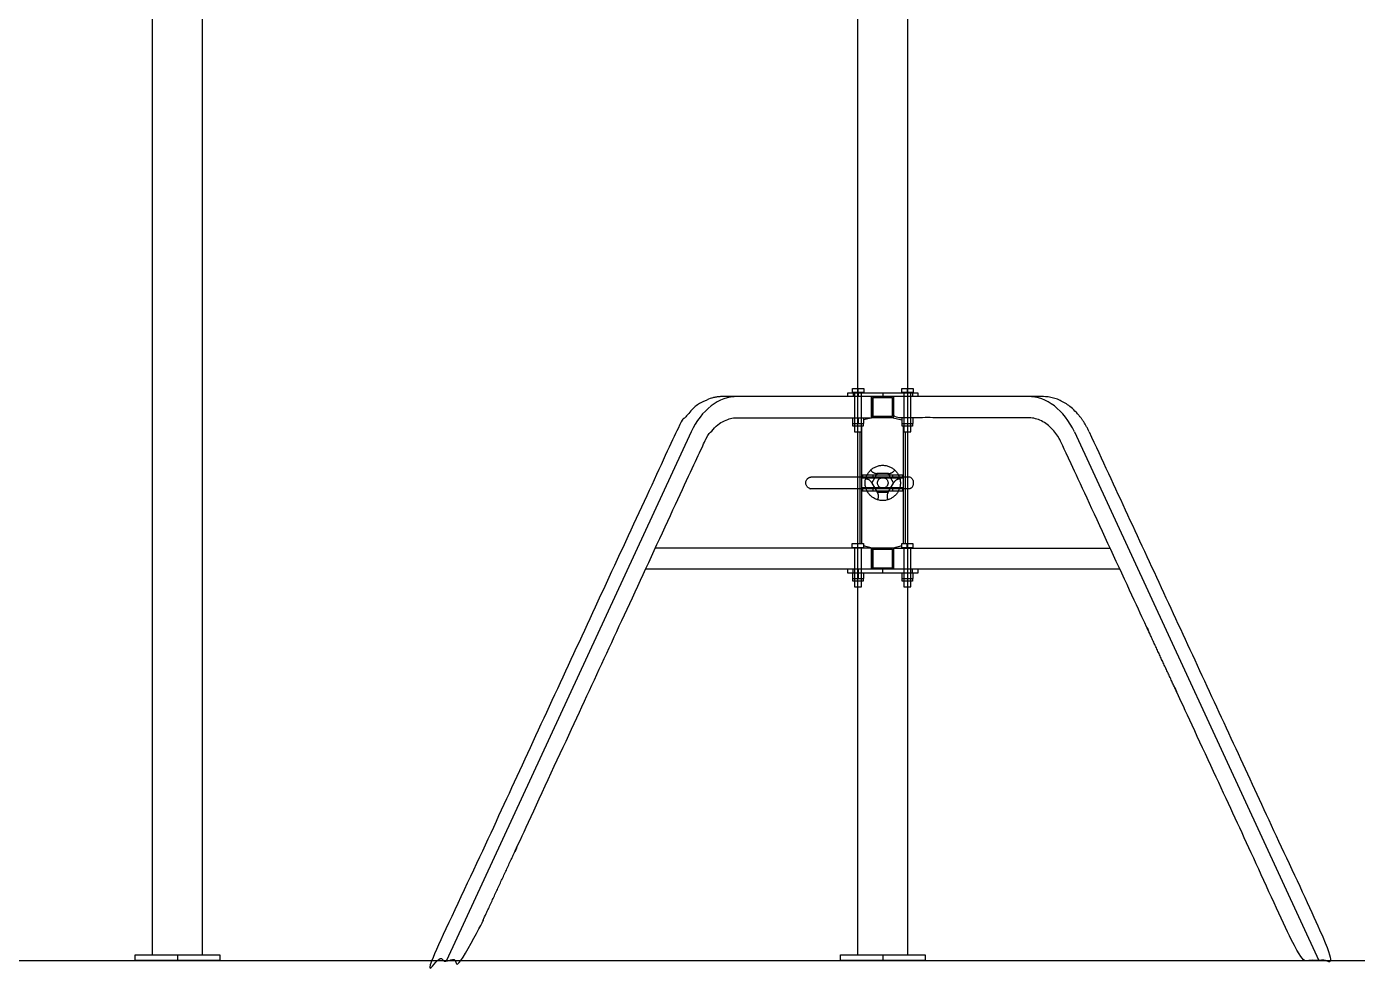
# Model space of a CAD drawing. Header units: millimetres. Extents: x 1924 to 471109, y -30014 to 109986.
# Drawn here: x 422631 to 424518, y 28612 to 29958 of the extents above; entities that cross this region are included whole.
import ezdxf

# ---------------------------------------------------------------- set-up
doc = ezdxf.new("R2010")
doc.units = ezdxf.units.MM
doc.header["$LTSCALE"] = 100
doc.linetypes.add('104', pattern=[4, 2, -2])
doc.layers.add('PERI_HELPLINE', color=140, linetype='Continuous', plot=False)
doc.layers.add('PERI_HIDDEN', color=30, linetype='104', plot=False)
doc.layers.add('podlazi', color=40, linetype='Continuous', lineweight=30, plot=False)
doc.styles.add('PERI-txt-arial', font='arial.ttf')

msp = doc.modelspace()

# ---------------------------------------------------------------- linework, layer by layer
at = {"color": 0, "linetype": 'ByBlock'}
for p, q in [((423802.6, 29438.712), (423802.6, 29438.112)), ((423802.915, 29438.112), (423802.915, 29433.112)), ((423809.915, 29438.712), (423809.915, 29444.512)), ((423809.915, 29438.112), (423809.915, 29433.112)), ((423817.23, 29438.712), (423817.23, 29438.112)), ((423844.915, 29438.112), (423844.915, 29433.112)), ((423872.6, 29438.712), (423872.6, 29438.112)), ((423879.915, 29438.712), (423879.915, 29444.512)), ((423879.915, 29438.112), (423879.915, 29433.112)), ((423886.915, 29438.112), (423886.915, 29433.112)), ((423887.23, 29438.712), (423887.23, 29438.112)), ((423809.915, 29403.112), (423809.915, 29395.072)), ((423829.915, 29403.112), (423817.915, 29399.896)), ((423859.915, 29403.112), (423871.915, 29399.896)), ((423879.915, 29403.112), (423879.915, 29395.072)), ((423573.239, 29383.022), (423226.305, 28633.112)), ((424116.59, 29383.022), (424463.524, 28633.112)), ((423802.463, 29218.712), (423802.463, 29218.112)), ((423809.778, 29218.712), (423809.778, 29224.512)), ((423817.093, 29218.712), (423817.093, 29218.112)), ((423829.915, 29218.112), (423829.915, 29188.112)), ((423859.915, 29218.112), (423859.915, 29188.112)), ((423872.463, 29218.712), (423872.463, 29218.112)), ((423879.778, 29218.712), (423879.778, 29224.512)), ((423887.093, 29218.712), (423887.093, 29218.112)), ((424181.28, 29188.112), (423508.55, 29188.112)), ((423802.915, 29183.112), (423802.915, 29188.112)), ((423809.915, 29188.112), (423809.915, 29175.072)), ((423844.915, 29183.112), (423844.915, 29188.112)), ((423879.915, 29188.112), (423879.915, 29175.072)), ((423886.915, 29183.112), (423886.915, 29188.112))]:
    msp.add_line(p, q, dxfattribs=at)
for points in [[(422809.415, 28641.112), (422809.415, 30335.362), (422809.37, 30350.362), (422809.37, 30459.112)], [(422880.415, 28641.112), (422880.415, 30335.362), (422880.46, 30350.362), (422880.46, 30459.112)], [(423809.415, 28641.112), (423809.415, 30335.362), (423809.37, 30350.362), (423809.37, 30459.112)], [(423880.415, 28641.112), (423880.415, 30335.362), (423880.46, 30350.362), (423880.46, 30459.112)], [(423894.915, 29433.112), (423894.915, 29438.112), (423794.915, 29438.112), (423794.915, 29433.112)], [(423804.915, 29438.112), (423804.915, 29391.212), (423804.915, 29383.112), (423814.915, 29383.112), (423814.915, 29391.212), (423814.915, 29438.112)], [(423874.915, 29438.112), (423874.915, 29391.212), (423874.915, 29383.112), (423884.915, 29383.112), (423884.915, 29391.212), (423884.915, 29438.112)], [(423859.915, 29433.112), (423859.915, 29403.112), (423829.915, 29403.112), (423829.915, 29433.112)], [(423801.915, 29403.112), (423801.915, 29395.072), (423817.915, 29395.072), (423817.915, 29403.112)], [(423871.915, 29403.112), (423871.915, 29395.072), (423887.915, 29395.072), (423887.915, 29403.112)], [(423817.23, 29395.072), (423817.23, 29391.212), (423802.6, 29391.212), (423802.6, 29395.072)], [(423887.23, 29395.072), (423887.23, 29391.212), (423872.6, 29391.212), (423872.6, 29395.072)], [(423829.127, 29188.112), (423829.127, 29218.112), (423522.429, 29218.112)], [(423804.778, 29218.112), (423804.778, 29171.212), (423804.778, 29163.112), (423814.778, 29163.112), (423814.778, 29171.212), (423814.778, 29218.112)], [(423871.778, 29221.29), (423859.915, 29218.112), (423829.915, 29218.112), (423817.778, 29221.364)], [(423860.702, 29188.112), (423860.702, 29218.112), (424167.401, 29218.112)], [(423874.778, 29218.112), (423874.778, 29171.212), (423874.778, 29163.112), (423884.778, 29163.112), (423884.778, 29171.212), (423884.778, 29218.112)], [(423794.915, 29188.112), (423794.915, 29183.112), (423894.915, 29183.112), (423894.915, 29188.112)], [(423801.915, 29183.112), (423801.915, 29175.072), (423817.915, 29175.072), (423817.915, 29183.112)], [(423817.23, 29175.072), (423817.23, 29171.212), (423802.6, 29171.212), (423802.6, 29175.072)], [(423871.915, 29183.112), (423871.915, 29175.072), (423887.915, 29175.072), (423887.915, 29183.112)], [(423887.23, 29175.072), (423887.23, 29171.212), (423872.6, 29171.212), (423872.6, 29175.072)]]:
    msp.add_lwpolyline(points, dxfattribs=at)
for points in [[(423801.915, 29444.512), (423817.915, 29444.512), (423817.915, 29438.712), (423801.915, 29438.712)], [(423871.915, 29444.512), (423887.915, 29444.512), (423887.915, 29438.712), (423871.915, 29438.712)], [(423858.415, 29431.612), (423858.415, 29404.612), (423831.415, 29404.612), (423831.415, 29431.612)], [(423816.415, 29303.612), (423816.415, 29302.112), (423816.415, 29299.612), (423873.415, 29299.612), (423873.415, 29302.112), (423873.415, 29303.612)], [(423801.778, 29224.512), (423817.778, 29224.512), (423817.778, 29218.712), (423801.778, 29218.712)], [(423858.415, 29189.612), (423831.415, 29189.612), (423831.415, 29216.612), (423858.415, 29216.612)], [(423871.778, 29224.512), (423887.778, 29224.512), (423887.778, 29218.712), (423871.778, 29218.712)], [(422904.915, 28641.112), (422904.915, 28633.112), (422784.915, 28633.112), (422784.915, 28641.112)], [(423904.915, 28641.112), (423904.915, 28633.112), (423784.915, 28633.112), (423784.915, 28641.112)]]:
    msp.add_lwpolyline(points, close=True, dxfattribs=at)
for centre, start_param, end_param in [((423638.96, 29323.112), 0, 0.99483767), ((424050.869, 29323.112), 5.28834763, 6.28318531)]:
    msp.add_ellipse(centre, major_axis=(0, 110), ratio=0.71239359, start_param=start_param, end_param=end_param, dxfattribs=at)
for points, weights, knots in [([(424137.644, 29383.022), (424114.471, 29433.112), (424071.923, 29433.112), (423844.915, 29433.112), (423617.907, 29433.112), (423575.359, 29433.112), (423552.186, 29383.022), (423378.719, 29008.067), (423205.252, 28633.112), (423228.52, 28633.112), (423251.788, 28633.112), (423421.476, 28999.897), (423591.163, 29366.683), (423608.016, 29403.112), (423638.96, 29403.112), (423733.975, 29403.112), (423828.99, 29403.112), (423828.99, 29418.112), (423828.99, 29433.112)], [1, 0.878817112662, 1, 1, 1, 0.878817112662, 1, 1, 1, 1, 1, 1, 1, 0.878817112662, 1, 1, 1, 1, 1], [0, 0, 0, 0.99483767, 0.99483767, 1.99483767, 1.99483767, 2.98967535, 2.98967535, 3.98967535, 3.98967535, 4.98967535, 4.98967535, 5.98967535, 5.98967535, 6.98451302, 6.98451302, 7.98451302, 7.98451302, 8.98451302, 8.98451302, 8.98451302]), ([(424137.644, 29383.022), (424311.111, 29008.067), (424484.578, 28633.112), (424461.31, 28633.112), (424438.041, 28633.112), (424268.354, 28999.897), (424098.667, 29366.683), (424081.813, 29403.112), (424050.869, 29403.112), (423955.854, 29403.112), (423860.839, 29403.112), (423860.839, 29418.112), (423860.839, 29433.112)], [1, 1, 1, 1, 1, 1, 1, 0.878817112662, 1, 1, 1, 1, 1], [0, 0, 0, 1, 1, 2, 2, 3, 3, 3.99483767, 3.99483767, 4.99483767, 4.99483767, 5.99483767, 5.99483767, 5.99483767]), ([(423882.27, 29302.112), (423888.28, 29302.112), (423888.28, 29310.612), (423888.28, 29319.112), (423882.27, 29319.112), (423813.261, 29319.112), (423744.253, 29319.112), (423735.753, 29319.112), (423735.753, 29310.612), (423735.753, 29302.112), (423744.253, 29302.112), (423813.261, 29302.112), (423882.27, 29302.112)], [1, 0.707106781187, 1, 0.707106781187, 1, 1, 1, 0.707106781187, 1, 0.707106781187, 1, 1, 1], [0, 0, 0, 1.57079633, 1.57079633, 3.14159265, 3.14159265, 4.14159265, 4.14159265, 5.71238898, 5.71238898, 7.28318531, 7.28318531, 8.28318531, 8.28318531, 8.28318531])]:
    msp.add_rational_spline(points, weights, degree=2, knots=knots, dxfattribs=at)
at = {"layer": 'PERI_HELPLINE'}
for p, q in [((422844.915, 28641.112), (422844.915, 28633.112)), ((423844.915, 28641.112), (423844.915, 28633.112))]:
    msp.add_line(p, q, dxfattribs=at)
for p in [(422844.915, 28633.112), (423844.915, 28633.112), (423844.915, 28633.112)]:
    msp.add_point(p, dxfattribs=at)
at = {"layer": 'PERI_HIDDEN'}
for p, q in [((423829.194, 29311.141), (423837.513, 29296.733)), ((423837.207, 29323.962), (423829.499, 29310.612)), ((423830.849, 29321.612), (423830.849, 29317.612)), ((423852.317, 29296.733), (423860.635, 29311.141)), ((423860.33, 29310.612), (423852.622, 29323.962)), ((423858.981, 29321.612), (423858.981, 29317.612)), ((423830.849, 29303.612), (423830.849, 29299.612)), ((423837.207, 29297.262), (423852.622, 29297.262)), ((423858.981, 29303.612), (423858.981, 29299.612))]:
    msp.add_line(p, q, dxfattribs=at)
for points in [[(423812.817, 29224.512), (423812.817, 29302.112), (423812.817, 29319.112), (423812.817, 29383.112)], [(423815.415, 29224.512), (423815.415, 29302.112), (423815.415, 29319.112), (423815.415, 29391.212)], [(423874.415, 29224.512), (423874.415, 29302.112), (423874.415, 29319.112), (423874.415, 29391.212)], [(423877.013, 29224.512), (423877.013, 29302.112), (423877.013, 29319.112), (423877.013, 29383.112)]]:
    msp.add_lwpolyline(points, dxfattribs=at)
msp.add_lwpolyline([(423861.893, 29328.962, -0.26794919), (423853.233, 29323.962), (423836.596, 29323.962, -0.26794919), (423827.936, 29328.962)], format="xyb", dxfattribs=at)
msp.add_lwpolyline([(423816.415, 29321.612), (423816.415, 29319.112), (423816.415, 29317.612), (423873.415, 29317.612), (423873.415, 29319.112), (423873.415, 29321.612)], close=True, dxfattribs=at)
for radius in [25, 7.525]:
    msp.add_circle((423844.915, 29310.612), radius, dxfattribs=at)
for centre, start, end in [((423820.534, 29306.141), 30, 90), ((423869.296, 29306.141), 90, 150), ((423828.852, 29291.733), 330, 30), ((423860.977, 29291.733), 150, 210)]:
    msp.add_arc(centre, 10, start, end, dxfattribs=at)
at = {"layer": 'podlazi'}
msp.add_line((418944.915, 28633.112), (454544.915, 28633.112), dxfattribs=at)

# ---------------------------------------------------------------- texts
at = {"linetype": 'Continuous', "style": 'PERI-txt-arial'}
for tag, s, flags in [('ART', '131111', 3), ('Faktor', '1', 9)]:
    msp.add_attdef(tag, (422844.915, 28633.112), s, height=1, dxfattribs=dict(at, flags=flags))

doc.saveas('drawing.dxf')
